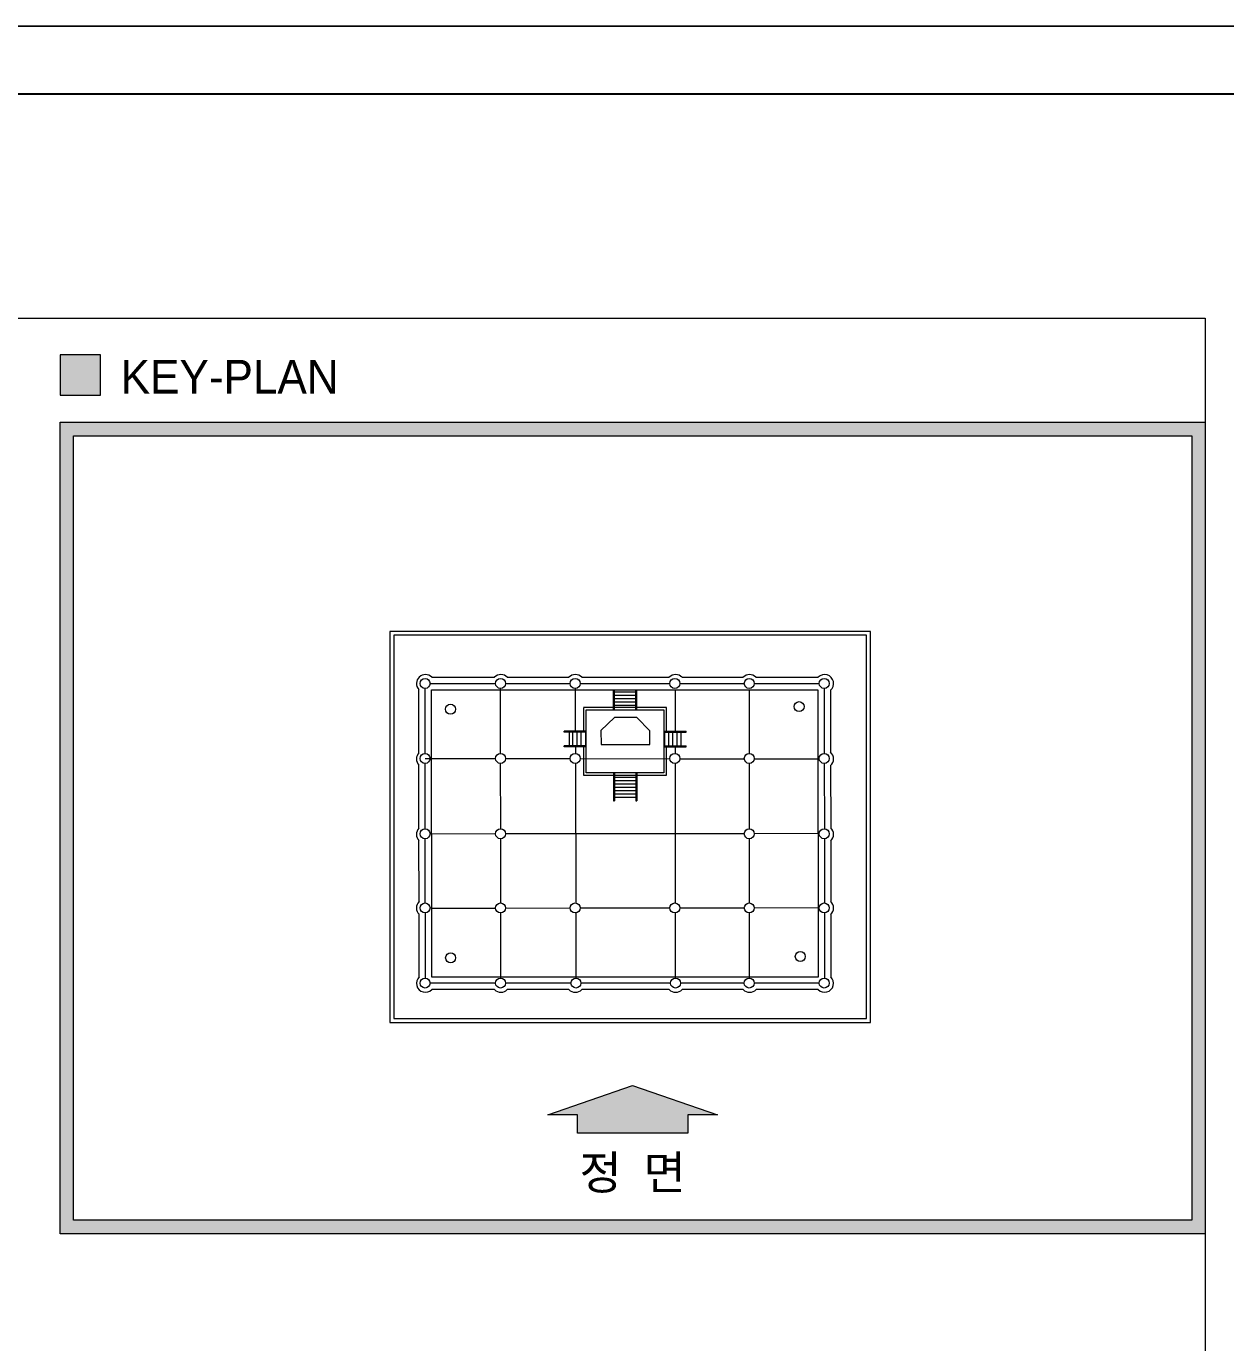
# Model space of a CAD drawing. Header units: millimetres. Extents: x -396231 to 224016, y 0 to 56679.
# Drawn here: x -154189 to -143506, y 44950 to 56679 of the extents above; entities that cross this region are included whole.
import ezdxf
from ezdxf.enums import TextEntityAlignment as Align

# ---------------------------------------------------------------- set-up
doc = ezdxf.new("R2010")
doc.units = ezdxf.units.MM
doc.layers.add('key', color=1, linetype='Continuous', lineweight=9)
doc.layers.add('WIPCO', color=3, linetype='Continuous', lineweight=9)
doc.layers.add('keymap', color=1, linetype='Continuous')
doc.layers.add('text', color=7, linetype='Continuous')
doc.layers.add('Plot 설정선', color=251, linetype='Continuous', lineweight=9, plot=False)
doc.styles.add('WIPCO', font='')
doc.styles.add('돋움체', font='')
doc.styles.get('WIPCO').set_extended_font_data('Dotum')
doc.styles.get('돋움체').set_extended_font_data('DotumChe')

# ---------------------------------------------------------------- blocks, each defined once
blk = doc.blocks.new('A$C46FE1B84')
at = {"layer": 'key'}
for points in [[(-15286, 24900), (-15286, 0), (15286, 0), (15286, 24900)], [(-15036, 24650), (-15036, 250), (15036, 250), (15036, 24650)], [(-12655, 21177), (11940, 21184), (11962, 2900), (-12632, 2900)], [(-1024, 15895), (-2803, 15895), (-2803, 19905), (2136, 19905), (2136, 15895)], [(-1866, 18588), (-1853, 17697), (1255, 17697), (1255, 18575), (421, 19421), (-994, 19421)]]:
    blk.add_lwpolyline(points, close=True, dxfattribs=at)
for points in [[(-12622, 21977), (-8639, 21978)], [(-7822, 21978), (-3899, 21980)], [(-3086, 21980), (2483, 21982)], [(3292, 21982), (7190, 21983)], [(7997, 21983), (11961, 21984)], [(-13450, 17168), (-13455, 21192)], [(-13050, 17130), (-13055, 21266)], [(-12737, 21577), (-8571, 21578)], [(-8247, 17130), (-8252, 21266)], [(-7934, 21578), (-3822, 21580)], [(-3503, 21266), (-3496, 18553)], [(-3185, 21580), (2519, 21582)], [(-1066, 19905), (-1066, 21181)], [(-999, 19905), (-999, 21181)], [(-999, 21046), (362, 21046)], [(362, 19905), (362, 21181)], [(418, 19905), (418, 21181)], [(2883, 18553), (2882, 21182)], [(3155, 21582), (7254, 21583)], [(7572, 21183), (7571, 17130)], [(7890, 21583), (12022, 21585)], [(12340, 21266), (12345, 17130)], [(12740, 21147), (12745, 17204)], [(-999, 20842), (362, 20842)], [(-999, 20623), (362, 20623)], [(-999, 20408), (362, 20408)], [(-999, 20204), (362, 20204)], [(-1066, 20050), (-2979, 20050)], [(-2979, 20041), (-2979, 18553)], [(362, 20050), (-999, 20050)], [(2311, 18553), (2311, 20050), (418, 20050)], [(-2803, 18553), (-4199, 18553)], [(-4199, 18489), (-4199, 18553)], [(-2803, 18489), (-4199, 18489)], [(-3868, 17615), (-3868, 18489)], [(-3647, 17615), (-3647, 18489)], [(-3379, 17615), (-3379, 18489)], [(-3124, 17615), (-3124, 18489)], [(-2834, 17615), (-2834, 18489)], [(2136, 18553), (3563, 18553)], [(2136, 18489), (3563, 18489)], [(2197, 17615), (2197, 18489)], [(2454, 17615), (2454, 18489)], [(2708, 17615), (2708, 18489)], [(2977, 17615), (2977, 18489)], [(3231, 17615), (3231, 18489)], [(3563, 18489), (3563, 18553)], [(-2803, 17615), (-4199, 17615)], [(-4199, 17552), (-4199, 17615)], [(2136, 17615), (3563, 17615)], [(3563, 17552), (3563, 17615)], [(-13055, 16812), (-8571, 16806)], [(-7934, 16805), (-3822, 16799)], [(-2803, 17552), (-4199, 17552)], [(-3493, 17552), (-3492, 17130)], [(-3186, 16799), (2519, 16791)], [(-2979, 17552), (-2979, 15743), (-1066, 15743)], [(418, 15743), (2311, 15743), (2311, 17552)], [(2136, 17552), (3563, 17552)], [(2883, 17127), (2883, 17552)], [(3155, 16790), (7255, 16785)], [(7889, 16784), (11946, 16778)], [(-13444, 12373), (-13449, 16386)], [(-13044, 12337), (-13049, 16494)], [(-8242, 12337), (-8246, 16494)], [(-3490, 16494), (-3467, 7612)], [(2886, 7611), (2883, 16497)], [(7571, 16494), (7571, 12337)], [(12346, 16494), (12351, 12337)], [(12746, 16352), (12751, 12397)], [(-1066, 15895), (-1066, 14104)], [(-999, 15895), (-999, 14104)], [(-999, 15743), (362, 15743)], [(-999, 15624), (362, 15624)], [(-999, 15404), (362, 15404)], [(-999, 15201), (362, 15201)], [(362, 15895), (362, 14104)], [(418, 15895), (418, 14104)], [(-999, 14986), (362, 14986)], [(-999, 14767), (362, 14767)], [(-999, 14563), (362, 14563)], [(-999, 14348), (362, 14348)], [(-1066, 14104), (-999, 14104)], [(362, 14104), (418, 14104)], [(-12643, 12019), (-8571, 12024)], [(-7934, 12025), (7254, 12043)], [(7889, 12044), (11951, 12049)], [(-13438, 7697), (-13443, 11579)], [(-13038, 7614), (-13043, 11701)], [(-8236, 7614), (-8241, 11701)], [(7571, 11700), (7571, 7614)], [(12352, 11701), (12357, 7614)], [(12752, 11557), (12757, 7709)], [(-13432, 2909), (-13437, 6890)], [(-13032, 2834), (-13037, 6978)], [(-8569, 7267), (-12637, 7262)], [(-8231, 2834), (-8235, 6978)], [(-3821, 7273), (-7935, 7268)], [(-3465, 6980), (-3455, 2835)], [(2519, 7281), (-3186, 7274)], [(2887, 2834), (2886, 6982)], [(7254, 7287), (3155, 7282)], [(7571, 6978), (7570, 2835)], [(11957, 7293), (7890, 7288)], [(12357, 6978), (12362, 2834)], [(12758, 6879), (12762, 2910)], [(-8567, 2500), (-12737, 2500)], [(-8640, 2100), (-12622, 2100)], [(-3772, 2500), (-7931, 2500)], [(-3902, 2100), (-7821, 2100)], [(2564, 2500), (-3136, 2500)], [(2478, 2100), (-3083, 2100)], [(7252, 2500), (3199, 2500)], [(7184, 2100), (3297, 2100)], [(12022, 2500), (7888, 2500)], [(11953, 2100), (8003, 2100)]]:
    blk.add_lwpolyline(points, dxfattribs=at)
for centre in [(-13055, 21585), (-8252, 21585), (-3504, 21585), (2837, 21585), (7572, 21585), (12340, 21585), (-11438, 19943), (10742, 20109), (-13055, 16812), (-8252, 16812), (-3504, 16812), (2837, 16812), (7572, 16812), (12340, 16812), (-13055, 12019), (-8252, 12019), (7572, 12019), (12340, 12019), (-13055, 7296), (-8252, 7296), (-3504, 7296), (2837, 7296), (7572, 7296), (12340, 7296), (-11429, 4120), (10817, 4208), (-13055, 2516), (-8249, 2516), (-3454, 2516), (2881, 2516), (7570, 2516), (12340, 2516)]:
    blk.add_circle(centre, 318, dxfattribs=at)
for centre, start, end in [((-13031, 21577), 44.34029, 222.24666), ((-8230, 21577), 44.5443, 135.49044), ((-3493, 21577), 44.74633, 135.28842), ((2887, 21577), 45.01952, 135.01523), ((7594, 21577), 45.22186, 134.81289), ((12363, 21577), 311.26939, 134.60709), ((-13031, 16778), 136.99645, 223.1494), ((12363, 16778), 312.04035, 48.09723), ((-13031, 11977), 136.10833, 224.03752), ((12363, 11977), 312.82105, 47.31652), ((-13031, 7294), 135.25564, 224.89021), ((12363, 7294), 313.5921, 46.54547), ((-13031, 2500), 134.39584, 315.67708), ((-13031, 2500), 44.32292, 45.75), ((12363, 2500), 224.32292, 45.74586), ((-8230, 2500), 224.32292, 315.67708), ((-3493, 2500), 224.32292, 315.67708), ((2887, 2500), 224.32292, 315.67708), ((7594, 2500), 224.32292, 315.67708)]:
    blk.add_arc(centre, 572, start, end, dxfattribs=at)

msp = doc.modelspace()

# ---------------------------------------------------------------- hatches: boundary and pattern name
at = {"layer": 'key'}
msp.add_hatch(color=240, dxfattribs=at).paths.add_polyline_path([(-153888.3, 53390.9), (-153528.3, 53390.9), (-153528.3, 53750.7), (-153888.3, 53750.7)])
h = msp.add_hatch(color=253, dxfattribs=at)
h.paths.add_polyline_path([(-153768.3, 53030.9), (-143808.3, 53030.9), (-143808.3, 46040.9), (-153768.3, 46040.9)], flags=16)
h.paths.add_polyline_path([(-153888.3, 53150.9), (-143688.3, 53150.9), (-143688.3, 45920.9), (-153888.3, 45920.9)])
at = {"layer": 'keymap', "lineweight": 9}
h = msp.add_hatch(color=256, dxfattribs=at)
h.dxf.hatch_style = 1
h.paths.add_polyline_path([(-149280.2, 46980.3), (-149544.6, 46980.3), (-148788.3, 47242.2), (-148032, 46980.3), (-148296.4, 46980.3), (-148296.4, 46816.1), (-149280.2, 46816.1)])

# ---------------------------------------------------------------- linework, layer by layer
at = {"layer": 'key', "color": 240}
msp.add_lwpolyline([(-153888.3, 53390.9), (-153528.3, 53390.9), (-153528.3, 53750.7), (-153888.3, 53750.7)], close=True, dxfattribs=at)
at = {"layer": 'key', "color": 2}
msp.add_lwpolyline([(-153888.3, 53150.9), (-143688.3, 53150.9), (-143688.3, 45920.9), (-153888.3, 45920.9)], close=True, dxfattribs=at)
at = {"layer": 'key', "color": 2, "elevation": 0}
msp.add_lwpolyline([(-153768.3, 53030.9), (-143808.3, 53030.9), (-143808.3, 46040.9), (-153768.3, 46040.9)], close=True, dxfattribs=at)
at = {"layer": 'keymap', "lineweight": 9, "elevation": 0}
msp.add_lwpolyline([(-149280.2, 46980.3), (-149544.6, 46980.3), (-148788.3, 47242.2), (-148032, 46980.3), (-148296.4, 46980.3), (-148296.4, 46816.1), (-149280.2, 46816.1), (-149280.2, 46980.3)], dxfattribs=at)
at = {"layer": 'Plot 설정선'}
msp.add_lwpolyline([(-216230.7, 56678.6), (-216230.7, 0), (-216230.7, 56678.6), (-135983.7, 56678.6), (-216230.7, 56678.6), (-216230.7, 0), (-216230.7, 56678.6), (-135983.7, 56678.6), (-135983.7, 0), (-216230.7, 0), (-135983.7, 0), (-135983.7, 56678.6), (-135983.7, 0), (-216230.7, 0)], dxfattribs=at)
msp.add_lwpolyline([(-213630.7, 54078.6), (-143688.3, 54078.6), (-143688.3, 2600), (-213630.7, 2600)], close=True, dxfattribs=at)
at = {"layer": 'WIPCO', "color": 3, "lineweight": -3}
msp.add_lwpolyline([(-136583.7, 600), (-215630.7, 600), (-215630.7, 56078.6), (-136583.7, 56078.6)], close=True, dxfattribs=at)

# ---------------------------------------------------------------- block references
at = {"layer": 'key', "xscale": 0.14, "yscale": 0.14, "zscale": 0.14}
msp.add_blockref('A$C46FE1B84', (-148809.5, 47801.9), dxfattribs=at)

# ---------------------------------------------------------------- texts
at = {"layer": 'key', "color": 2, "style": 'WIPCO'}
msp.add_text('KEY-PLAN', height=300, dxfattribs=at).set_placement((-153348, 53406.7))
at = {"layer": 'text', "color": 7, "style": '돋움체'}
msp.add_text('정 면', height=300, dxfattribs=at).set_placement((-148788.3, 46616.1, 0), align=Align.TOP_CENTER)

doc.saveas('drawing.dxf')
